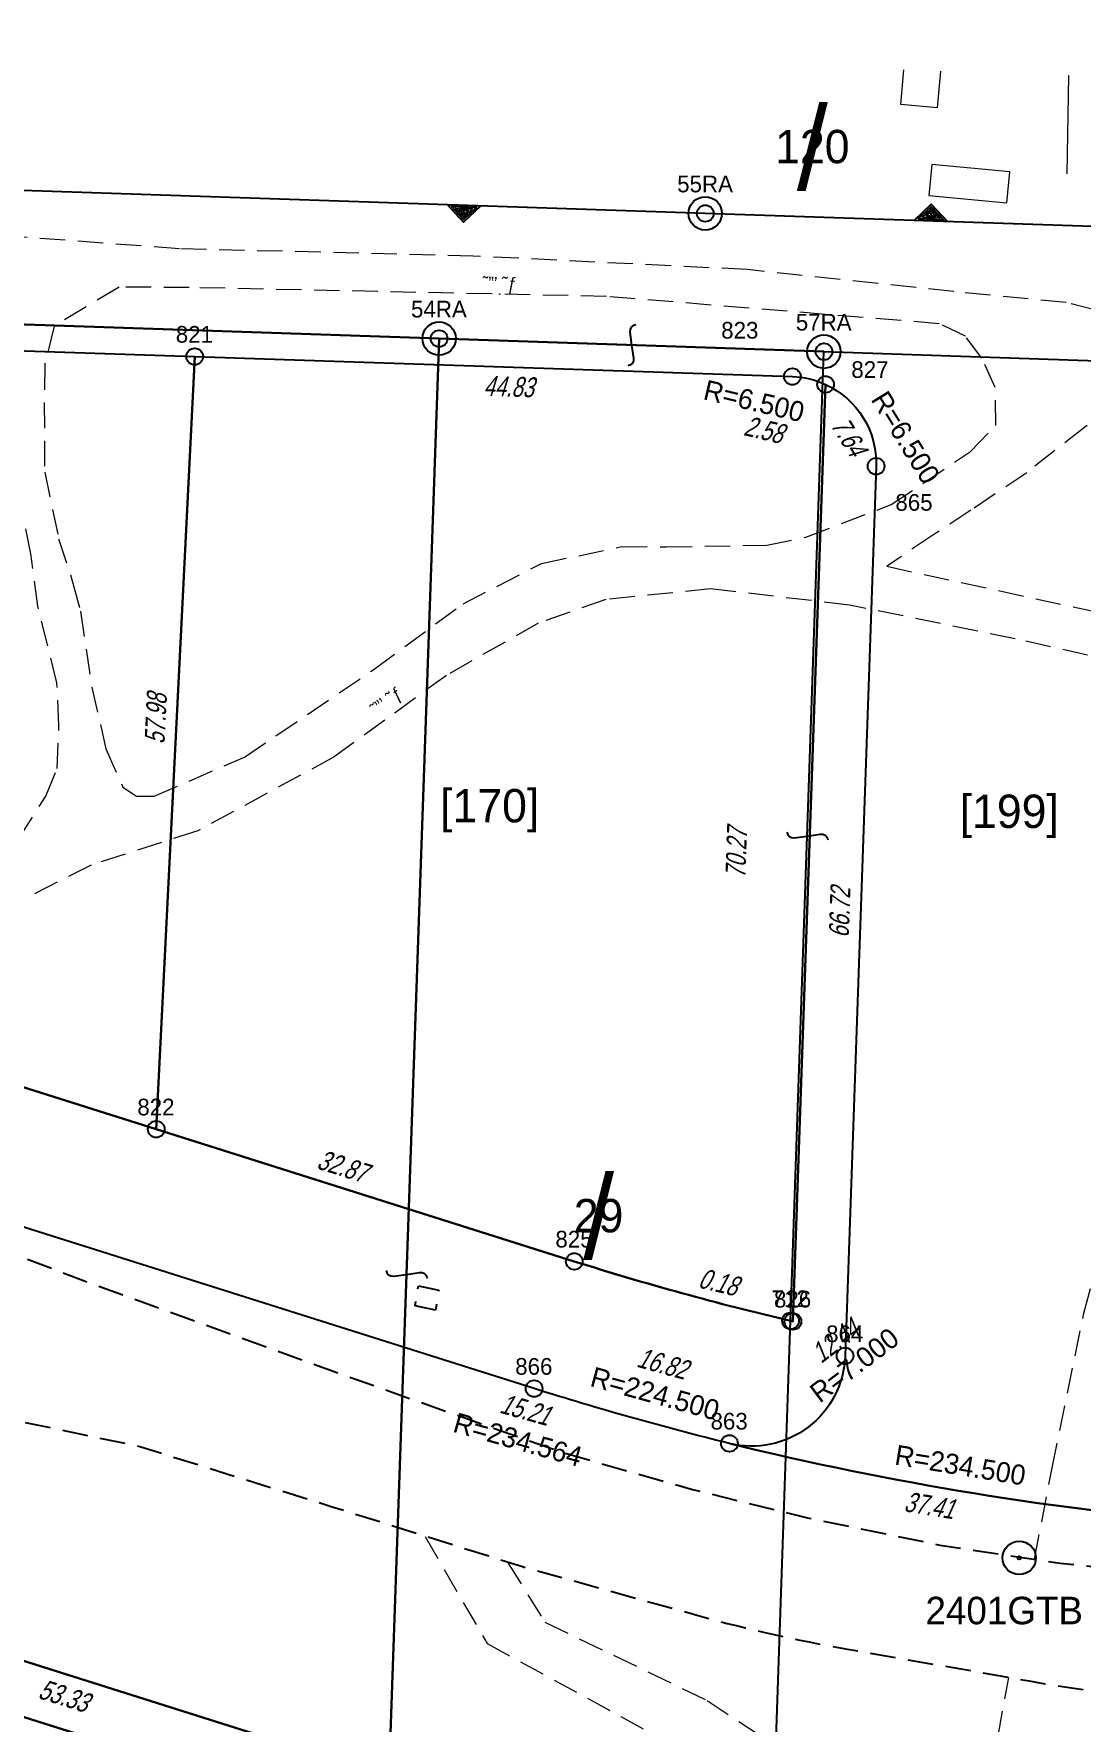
# Model space of a CAD drawing. Extents: x 187751 to 188722, y 663209 to 663959.
# Drawn here: x 188204.6 to 188283.2, y 663704.2 to 663830.7 of the extents above; entities that cross this region are included whole.
import ezdxf
from ezdxf.enums import TextEntityAlignment as Align

# ---------------------------------------------------------------- set-up
doc = ezdxf.new("R2010")
doc.units = 0
doc.header["$LTSCALE"] = 0.3
doc.linetypes.add('DASHED', pattern=[19.049999999999997, 12.7, -6.35])
doc.linetypes.add('HIDDEN', pattern=[9.524999999999999, 6.35, -3.175])
doc.layers.get('0').update_dxf_attribs({"linetype": 'CONTINUOUS'})
for name, color, linetype in [('C1602_0', 7, 'CONTINUOUS'), ('C1602_2', 3, 'CONTINUOUS'), ('C1602_3', 4, 'CONTINUOUS'), ('C1603_0', 7, 'CONTINUOUS'), ('C1603_3', 4, 'CONTINUOUS'), ('C1609_3', 7, 'CONTINUOUS'), ('C1610_0', 7, 'CONTINUOUS'), ('C1611_1', 6, 'CONTINUOUS'), ('C1611_3', 6, 'CONTINUOUS'), ('C1690', 7, 'CONTINUOUS'), ('PCLS001', 3, 'CONTINUOUS'), ('pzika', 240, 'DASHED'), ('RODP020', 25, 'HIDDEN'), ('RODP021', 25, 'HIDDEN'), ('RODP023', 25, 'HIDDEN'), ('SRVS003', 20, 'CONTINUOUS')]:
    doc.layers.add(name, color=color, linetype=linetype)
for name, color, linetype, lineweight in [('M2207', 25, 'CONTINUOUS', 20), ('M2405', 25, 'HIDDEN', 20), ('M2602', 25, 'CONTINUOUS', 20)]:
    doc.layers.add(name, color=color, linetype=linetype, lineweight=lineweight)
doc.styles.add('HEBTXT', font='HEBTXT')
doc.styles.add('MAVAT_HEBTXT', font='HEBTXT')
doc.styles.add('TAZAR_HEBTXT', font='HEBTXT')

# ---------------------------------------------------------------- blocks, each defined once
blk = doc.blocks.new('SU93_41R')
for points in [[(1, 0), (0, -1), (-1, 0)], [(0.7585786437626905, -0.09999999999999998), (7.317459302679231e-17, -0.8585786437626906), (-0.7585786437626905, -0.09999999999999999)], [(0.5171572875253809, -0.2), (1.00281491009582e-16, -0.7171572875253809), (-0.5171572875253808, -0.2)], [(0.2757359312880714, -0.3), (1.006676197321423e-16, -0.5757359312880714), (-0.2757359312880712, -0.3)], [(0.03431457505076198, -0.4), (1.236166001407265e-16, -0.4343145750507619), (-0.03431457505076168, -0.4000000000000001)]]:
    blk.add_lwpolyline(points, close=True)
blk = doc.blocks.new('SU93_41L')
for points in [[(-1, 0), (0, 1), (1, 0)], [(-0.7585786437626905, 0.09999999999999998), (-7.317459302679231e-17, 0.8585786437626906), (0.7585786437626905, 0.09999999999999999)], [(-0.5171572875253809, 0.2), (-1.00281491009582e-16, 0.7171572875253809), (0.5171572875253808, 0.2)], [(-0.2757359312880714, 0.3), (-1.006676197321423e-16, 0.5757359312880714), (0.2757359312880712, 0.3)], [(-0.03431457505076198, 0.4), (-1.236166001407265e-16, 0.4343145750507619), (0.03431457505076168, 0.4000000000000001)]]:
    blk.add_lwpolyline(points, close=True)
blk = doc.blocks.new('M2405')
blk.add_circle((0, 0), 0.025)
at = {"color": 0, "style": 'MAVAT_HEBTXT'}
blk.add_attdef('NAME', text='', height=1.3, dxfattribs=at).set_placement((0, 0.9), align=Align.CENTER)
blk = doc.blocks.new('SRVS003')
for centre, radius in [((0, 0, -0.001), 1), ((0, 0), 0.1)]:
    blk.add_circle(centre, radius)
at = {"style": 'HEBTXT'}
for tag, height, p in [('NAME', 1.649999999999999, (0, 1.400000000000005)), ('HEIGHT', 1.8, (0, -3.199999999999988))]:
    blk.add_attdef(tag, text='', height=height, dxfattribs=at).set_placement(p, align=Align.CENTER)
for tag, flags, p in [('KIND', 1, (0, -5.400000000000005)), ('SOURCE-CODE', 9, (0, -7.599999999999994)), ('MARK-CODE', 9, (0, -9.800000000000011)), ('KIND_2', 9, (0, -11.96614500000001, -0.001)), ('UDKIND', 9, (0, -14.00638940222563))]:
    blk.add_attdef(tag, text='', height=1.8, dxfattribs=dict(at, flags=flags)).set_placement(p, align=Align.CENTER)
blk = doc.blocks.new('C1611')
blk.add_circle((0, 0), 0.5)
at = {"style": 'TAZAR_HEBTXT'}
for tag, p in [('POINT_NAME', (-0.01771081065999169, 1.331088326592862)), ('UID', (-0.003303391269128042, -1.389664375937457))]:
    blk.add_attdef(tag, text='', height=1, dxfattribs=at).set_placement(p, align=Align.MIDDLE)
blk.add_attdef('MARK_DESC', (1.134723596697967, -0.4847151426702396), '', height=1, dxfattribs=at)
at = {"style": 'TAZAR_HEBTXT', "flags": 1}
for tag, p in [('MARK', (0.01494767208600933, -2.645435648563819)), ('TOPO', (-0.02995041281553767, -3.96366806008632)), ('SOURCE', (0.01527090729939573, -5.280300423113943)), ('CLASS', (-0.01973893318154296, -6.692575485011957)), ('HEIGHT', (-0.01591466293666599, -8.040951109082812)), ('LEGAL_X', (-0.00452903393932047, -9.42760758443552)), ('LEGAL_Y', (-0.00452903393932047, -10.83307680625649)), ('LEGAL_Z', (-0.004590214105860468, -12.3041094872608)), ('COMMENT', (-0.02553320478978094, -13.7005996091338))]:
    blk.add_attdef(tag, text='', height=1, dxfattribs=at).set_placement(p, align=Align.MIDDLE)
blk = doc.blocks.new('C1690')
blk.add_lwpolyline([(0.2109170022299525, 1.231399121256101, 0.4142135623730951), (-0.1192575931622262, 0.772068372712515), (0.007046024356451852, 0), (0.1542380995356956, -0.7744655475765754, -0.4142135623730951), (-0.1634102954749075, -1.24254619997228)], format="xyb")
blk = doc.blocks.new('C1609')
at = {"style": 'TAZAR_HEBTXT'}
for tag, p in [('RADIUS', (0.04886226820975992, 3.113262357267935)), ('LEGAL_LENGTH', (-0.004569951967432928, -1.146810597727317)), ('LINE_NAME', (-0.03894312006154621, -3.302555912250149))]:
    blk.add_attdef(tag, text='', height=1.2, dxfattribs=at).set_placement(p, align=Align.MIDDLE)
at = {"style": 'TAZAR_HEBTXT', "oblique": 15, "width": 0.75}
blk.add_attdef('CALC_LENGTH', text='', height=1.2, dxfattribs=at).set_placement((0.002619189821658097, 1.255799186145353), align=Align.MIDDLE)
at = {"style": 'TAZAR_HEBTXT', "flags": 1}
for tag, p in [('TOPO', (-0.07440815878188545, -5.226166667159688)), ('COMMENT', (-0.07440815878188545, -6.84886342897989))]:
    blk.add_attdef(tag, text='', height=1.2, dxfattribs=at).set_placement(p, align=Align.MIDDLE)
blk = doc.blocks.new('C1603')
at = {"color": 1, "style": 'TAZAR_HEBTXT'}
blk.add_attdef('CROSS', text='', height=5, dxfattribs=at).set_placement((-0.02856755215907469, 1.748499153181911), align=Align.MIDDLE)
at = {"style": 'TAZAR_HEBTXT'}
blk.add_attdef('PARCEL_NAME', text='', height=2, dxfattribs=at).set_placement((-0.0285675521590748, 1.748499153181911), align=Align.MIDDLE)
at = {"style": 'TAZAR_HEBTXT', "flags": 1}
for tag, p in [('PARCEL_STATUS', (0, -1.812707122139386)), ('PARCEL_SOURCE', (0, -4.763639163182802)), ('LEGAL_AREA', (0, -7.33912093118181)), ('CALC_AREA', (0, -10.15490221312405)), ('TABA_PLAN', (0, -17.38304612272088)), ('TABA_MIGRASH', (0, -19.89985715072737)), ('TABA_YEUD', (0, -22.63381570157264)), ('PARCEL_PREVIOUS', (0, -26.47934120263574)), ('GUSH_PREVIOUS', (0, -29.25443921935414)), ('COMMENT', (0, -32.98015317831789))]:
    blk.add_attdef(tag, text='', height=2, dxfattribs=at).set_placement(p, align=Align.MIDDLE)
blk.add_attdef('GUSH', (-2.796591069578426, -14.15529731544666), '', height=2, dxfattribs=at)
blk = doc.blocks.new('C1610')
for radius in [1, 0.5]:
    blk.add_circle((0, 0), radius)
at = {"style": 'TAZAR_HEBTXT'}
for tag, p in [('POINT_NAME', (-0.0132551280134976, 1.759224648821657)), ('UID', (-0.02262317851293005, -1.890251395109928))]:
    blk.add_attdef(tag, text='', height=1, dxfattribs=at).set_placement(p, align=Align.MIDDLE)
blk.add_attdef('MARK_DESC', (1.61889941364015, -0.5101001083526029), '', height=1, dxfattribs=at)
at = {"style": 'TAZAR_HEBTXT', "flags": 1}
for tag, p in [('MARK', (0.0578648284520682, -3.342443793330233)), ('TOPO', (0.04366868710394556, -4.790208598524359)), ('SOURCE', (0.07262106215861763, -6.184662148167078)), ('CLASS', (-0.07262089227924662, -7.58605471712859)), ('HEIGHT', (-0.01180113028956953, -9.083363350444756)), ('LEGAL_X', (0.006015310800933094, -10.63321324624997)), ('LEGAL_Y', (-0.008543523051059765, -12.16151090322094)), ('LEGAL_Z', (0.01827652586379713, -13.51130200579422)), ('COMMENT', (1.466100508196178e-05, -14.93678428047964))]:
    blk.add_attdef(tag, text='', height=1, dxfattribs=at).set_placement(p, align=Align.MIDDLE)

msp = doc.modelspace()

# ---------------------------------------------------------------- linework, layer by layer
at = {"layer": 'C1602_0', "flags": 128}
for points in [[(188376.068, 663803.092), (188378.55, 663813.12), (188340.573, 663814.394), (188254.98, 663817.265), (188148.114, 663820.846), (188147.78, 663810.85), (188235.03, 663807.885), (188263.873, 663806.906), (188350.323, 663803.972)], [(188146.067, 663759.548), (188144.983, 663727.089), (188144.035, 663698.695), (188143.1, 663670.71), (188201.317, 663668.622), (188230.127, 663667.588), (188235.03, 663807.885), (188147.78, 663810.85), (188147.713, 663808.853), (188147.129, 663791.362), (188146.413, 663769.928), (188146.205, 663763.699)], [(188263.873, 663806.906), (188235.03, 663807.885), (188230.127, 663667.588), (188258.237, 663666.579), (188259.038, 663666.55), (188261.371, 663734.266)], [(188259.038, 663666.55), (188261.371, 663734.266), (188263.873, 663806.906), (188350.323, 663803.972), (188345.997, 663676.436), (188345.669, 663663.44), (188317.058, 663664.467)]]:
    msp.add_lwpolyline(points, close=True, dxfattribs=at)
at = {"layer": 'C1602_2', "flags": 128}
msp.add_lwpolyline([(188382.421, 663693.084), (188390.635, 663707.801), (188393.79, 663712.59), (188391.591, 663727.095), (188391.17, 663729.872), (188378.55, 663813.12), (188340.573, 663814.394), (188254.98, 663817.265), (188148.114, 663820.846), (188142.74, 663821.026), (188125.495, 663821.602), (188122.529, 663821.701), (188106.815, 663822.226), (188105.51, 663822.27), (188102.54, 663822.37), (188044.44, 663824.319)], dxfattribs=at)
at = {"layer": 'C1602_3', "flags": 128}
for points in [[(188287.285, 663726.295), (188289.566, 663791.608, -0.2087086102617353), (188293.883, 663800.628, -0.1887943429623271), (188302.477, 663803.665), (188340.17, 663802.401), (188340.472, 663811.396), (188340.573, 663814.394), (188254.98, 663817.265), (188148.114, 663820.846), (188147.78, 663810.85), (188147.713, 663808.853), (188216.704, 663806.541), (188261.508, 663805.039, -0.09936593180546067), (188263.998, 663804.452, -0.3028001895896127), (188267.787, 663798.3160000001), (188265.458, 663731.636, -0.4760180006651656), (188256.79, 663725.083, 0.03990224419121383), (188293.673, 663719.077, -0.3990631633992712)], [(188213.822, 663748.629), (188216.704, 663806.541), (188261.508, 663805.039, -0.09936593180546067), (188263.998, 663804.452), (188261.546, 663734.224), (188261.371, 663734.266, -0.0187278006587164), (188245.162, 663738.727)], [(188213.822, 663748.629), (188245.162, 663738.727, 0.0187278006587164), (188261.371, 663734.266), (188261.546, 663734.224), (188263.998, 663804.4520000002, -0.3028001895896127), (188267.787, 663798.316), (188265.458, 663731.636, -0.4760180006651656), (188256.79, 663725.083, -0.01621163617725223), (188242.149, 663729.192), (188146.067, 663759.548), (188146.205, 663763.699), (188146.413, 663769.928)], [(188180.72, 663711.896), (188213.415, 663701.565), (188231.604, 663695.8179999999, 0.03842569574206189), (188271.884, 663686.4199999999, 0.02419036839754674), (188297.805, 663683.7129999999, 0.0008481582636266568), (188298.718, 663683.6639999999, 0.01469605961910984), (188322.789, 663682.5340000001, 0.03036659313072494), (188369.142, 663684.6030000001, 0.006023856297843123), (188378.291, 663685.682), (188380.725, 663690.044, -0.03836500834129233), (188322.856, 663686.534, -0.01472373635816216), (188298.975, 663687.656, -0.06357140547303597), (188232.809, 663699.632), (188181.954, 663715.701, 0.4530207634418391), (188169.036, 663708.008), (188161.171, 663683.115), (188164.9, 663681.641), (188172.934, 663707.068, -0.463859440614775), (188180.7199999999, 663711.8960000001)], [(188164.9, 663681.641), (188157.036, 663665.225), (188145.721, 663629.856, 0.03362191486156148), (188175.882, 663626.8, 0.042282445575455), (188204.107, 663628.756), (188204.107, 663673.027), (188213.415, 663701.565), (188180.72, 663711.896, 0.463859440614775), (188172.934, 663707.068)]]:
    msp.add_lwpolyline(points, format="xyb", close=True, dxfattribs=at)
msp.add_lwpolyline([(188147.129, 663791.362), (188147.713, 663808.853), (188216.704, 663806.541), (188213.822, 663748.629), (188146.413, 663769.928)], close=True, dxfattribs=at)
for points in [[(188382.421, 663693.084), (188390.635, 663707.801), (188393.79, 663712.59), (188391.591, 663727.0949999999, -0.05830219926352809), (188374.213, 663723.296), (188320.819, 663718.565, -0.005285949136391457), (188317.924, 663718.351, -0.02565595232267878), (188293.885, 663719.06), (188293.673, 663719.077, -0.03990224419121383), (188256.79, 663725.083, -0.01621163617725223), (188242.149, 663729.192), (188146.067, 663759.548), (188144.983, 663727.089, -0.3392792644423637), (188149.345, 663715.389), (188144.035, 663698.695)], [(188161.171, 663683.115), (188169.036, 663708.008, -0.4530207634418391), (188181.954, 663715.701), (188232.809, 663699.632, 0.06357140547303597)]]:
    msp.add_lwpolyline(points, format="xyb", dxfattribs=at)
at = {"layer": 'M2207'}
msp.add_lwpolyline([(188272.6060658216, 663827.9242269148), (188272.35344626, 663825.18960766), (188269.6308056, 663825.44112066), (188269.8686294326, 663828.0155754165)], dxfattribs=at)
at = {"layer": 'M2207', "flags": 128}
msp.add_lwpolyline([(188277.79855418, 663820.38148815), (188271.97444454, 663820.94470257), (188271.74876964, 663818.61103474), (188277.57287928, 663818.04782032)], close=True, dxfattribs=at)
at = {"layer": 'M2405'}
for points in [[(188288.7330446119, 663827.386068163), (188288.72935123, 663827.32816009), (188288.7107892, 663819.17492803), (188288.95215473, 663815.29623015), (188288.82855275, 663812.59031625), (188288.32762787, 663810.15946528), (188287.02532242, 663809.29654336), (188282.03908586, 663810.58515031), (188273.61827113, 663811.40345687), (188258.12013062, 663813.05813359), (188237.57694704, 663814.07318451), (188215.55439878, 663814.61881039), (188198.60400111, 663815.88369418), (188189.94730559, 663816.21137261), (188187.65418987, 663817.45626328), (188187.63019463, 663818.91284616), (188187.64609999, 663820.36917547), (188187.88007612, 663823.69952245), (188189.06115259, 663830.60174808), (188189.0620991843, 663830.7305002762)], [(188189.13, 663767.39), (188189.13, 663767.39), (188189.13, 663767.39), (188189.13, 663767.39), (188198.46625203, 663769.0925869), (188203.52229812, 663770.41713057), (188205.54426325, 663773.59645715), (188206.39536123, 663775.66596294), (188206.5289097, 663778.89054227), (188206.37637715, 663782.09698854), (188204.94970031, 663787.82537076), (188204.40941845, 663791.75917119), (188202.95374447, 663799.20353239), (188201.47729002, 663805.47091068), (188190.03883348, 663796.08012984), (188181.82650488, 663787.84596189)], [(188279.6616267698, 663716.3974366105), (188280.97861671, 663723.24596856), (188283.35998935, 663734.84237581), (188286.18053711, 663745.43178668), (188287.50000996, 663754.22848741), (188288.55073188, 663762.5946221999), (188289.69709087, 663771.35917124), (188292.00760959, 663782.27104096), (188278.20789161, 663785.37800494), (188265.78119406, 663787.91761252), (188255.38101662, 663789.12091851), (188247.51527526, 663788.33295911), (188242.45635539, 663786.55620875), (188235.57495829, 663782.64297168), (188227.15665784, 663776.53157978), (188216.93973066, 663770.99024901), (188208.95630392, 663768.4273895001)], [(188233.9747853877, 663718.10782655), (188238.6225366134, 663710.0801171854), (188250.97209464, 663703.35255173)], [(188240.1647430124, 663716.1710726256), (188242.95149056, 663711.68322973), (188255.11104601, 663705.82678667), (188264.39589941, 663699.69599622), (188270.66610286, 663693.24519517), (188274.42359551, 663689.06483685), (188274.42359551, 663689.06483685)], [(188274.42359551, 663689.06483685), (188277.7246008384, 663707.5504729106)]]:
    msp.add_lwpolyline(points, dxfattribs=at)
for points in [[(188216.30073412, 663811.71450738), (188211.03381385, 663811.74132834), (188206.16052014, 663808.82618555), (188205.47060325, 663805.95761141), (188205.41905356, 663803.07833007), (188205.45919846, 663797.88413827), (188206.50481834, 663792.88971804), (188207.58099614, 663789.56434576), (188208.15276567, 663787.44589543), (188208.98771052, 663781.74122477), (188210.05577412, 663777.13903358), (188211.32767855, 663774.26464241), (188212.34091748, 663773.59316656), (188213.67758728, 663773.58467201), (188220.43302791, 663776.51445521), (188230.15787501, 663783.10967115), (188236.81942346, 663788.00855968), (188242.69755823, 663791.02372257), (188248.73087297, 663792.29550312), (188252.08256487, 663792.28085345), (188259.58497477, 663792.40608512), (188262.5148639, 663792.99264905), (188268.92145659, 663795.44582275), (188274.85887779, 663799.41826172), (188276.75336505, 663801.37473089), (188276.71816763, 663804.20801094), (188275.7146911, 663806.41565954), (188274.47495342, 663808.07282912), (188272.51235634, 663809.0030521), (188247.56649668, 663811.04363713), (188216.30073412, 663811.71450738)], [(188292.80726671, 663785.6642966999), (188291.95264018, 663790.36488701), (188291.48373152, 663797.1578916999), (188290.17212275, 663801.10989466), (188287.77755005, 663803.13352304), (188285.84237139, 663803.14582112), (188283.4362069, 663801.25245697), (188279.07845126, 663797.8352604), (188274.89744397, 663795.022124), (188272.04593419, 663793.16484186), (188268.5861381, 663790.81929822), (188283.25646958, 663787.62034672), (188292.80726671, 663785.6642966999)]]:
    msp.add_lwpolyline(points, close=True, dxfattribs=at)
at = {"layer": 'M2405', "elevation": 86.75278938}
msp.add_lwpolyline([(188208.95630392, 663768.4273895001), (188202.9383903, 663765.39316381), (188196.2413176806, 663759.7169452714), (188194.31, 663756.97)], dxfattribs=at)
at = {"layer": 'M2602'}
msp.add_lwpolyline([(188282.2193228514, 663827.6034316517), (188282.09398617, 663820.2419406)], dxfattribs=at)
at = {"layer": 'pzika', "flags": 128}
msp.add_lwpolyline([(188204.1065895236, 663659.1), (188157.430620821, 663666.0498346569), (188164.9001036581, 663681.6412323172), (188172.934009635, 663707.0677111248, -0.463862626839291), (188180.7201042414, 663711.8956356779), (188213.4145202264, 663701.5651879314), (188204.1065895236, 663673.02742525), (188204.1065895236, 663659.1)], format="xyb", dxfattribs=at)
at = {"layer": 'RODP020', "elevation": 87.39, "flags": 128}
msp.add_lwpolyline([(188155.43, 663755.24), (188159.9, 663753.7), (188173.2, 663749.43), (188181.34, 663746.87), (188192.44, 663743.38), (188208.36, 663737.29), (188227.48, 663730.35), (188244.26, 663724.41), (188254.02, 663721.63), (188262.75, 663719.49), (188272.57, 663717.46), (188281.58, 663716.11), (188297.31, 663714.47), (188310.41, 663713.77), (188329.55, 663713.11), (188349.37, 663712.32), (188368.28, 663711.66)], dxfattribs=at)
at = {"layer": 'RODP021', "elevation": 86.69, "flags": 128}
msp.add_lwpolyline([(188181.66, 663726.07, -0.08495641485764047), (188187.79, 663728.01, -0.02974077666067543), (188192.81, 663728.4, -0.07097939915123185), (188199.81, 663727.53), (188212.58, 663724.86), (188227.01, 663720.34), (188241.28, 663715.85), (188254.61, 663712.14, 0.02508384868385391), (188265.5, 663709.69), (188279.27, 663707.28, 0.03186557828305147), (188296.18, 663705.42), (188313.33, 663704.49, 0.001368413592625263), (188331.2, 663703.57), (188350.11, 663702.59), (188369.16, 663701.6)], format="xyb", dxfattribs=at)
at = {"layer": 'RODP023', "elevation": 87.05, "flags": 128}
msp.add_lwpolyline([(188234.75, 663735.07), (188233.22, 663735.39), (188233.47, 663736.89), (188235, 663736.57)], close=True, dxfattribs=at)

# ---------------------------------------------------------------- block references
at = {"layer": 'C1603_0'}
ref = msp.add_blockref('C1603', (188263.0412968, 663811.9691), dxfattribs=dict(at, xscale=1.25, yscale=1.25, zscale=1.25))
ref.add_attrib('PARCEL_NAME', '120', dxfattribs={"layer": '0', "height": 2.5, "style": 'TAZAR_HEBTXT'}).set_placement((188263.0055873598, 663822.2797239415), align=Align.MIDDLE)
ref.add_attrib('CROSS', '/', dxfattribs={"layer": '0', "color": 1, "height": 6.25, "style": 'TAZAR_HEBTXT'}).set_placement((188263.0055873598, 663822.2797239415), align=Align.MIDDLE)
at = {"layer": 'C1603_0', "xscale": 1.25, "yscale": 1.25, "zscale": 1.25}
msp.add_blockref('C1603', (188247.01651778, 663739.9671), dxfattribs=at).add_auto_attribs({'PARCEL_NAME': '29', 'CROSS': '/'})
at = {"layer": 'C1603_3', "xscale": 1.25, "yscale": 1.25, "zscale": 1.25}
for p, values in [((188238.85650479, 663770.3821), {'PARCEL_NAME': '[170]'}), ((188277.80331369, 663769.9611), {'PARCEL_NAME': '[199]'})]:
    msp.add_blockref('C1603', p, dxfattribs=at).add_auto_attribs(values)
at = {"layer": 'C1609_3'}
ref = msp.add_blockref('C1609', (188239.106, 663805.7899999999), dxfattribs=dict(at, xscale=1.25, yscale=1.25, zscale=1.25, rotation=358.07994724))
ref.add_attrib('CALC_LENGTH', '44.83', dxfattribs={"layer": '0', "height": 1.5, "rotation": 358.07994724, "style": 'TAZAR_HEBTXT', "oblique": 15.00000000000003, "width": 0.75}).set_placement((188240.2496211277, 663804.2924329783), align=Align.MIDDLE)
ref = msp.add_blockref('C1609', (188262.782163901, 663804.8692105851), dxfattribs=dict(at, xscale=1.25, yscale=1.25, zscale=1.25, rotation=166.73511418))
ref.add_attrib('RADIUS', 'R=6.500', dxfattribs={"layer": '0', "height": 1.5, "rotation": 346.7351141763461, "style": 'TAZAR_HEBTXT'}).set_placement((188258.6402562638, 663803.2108063544), align=Align.MIDDLE)
ref.add_attrib('CALC_LENGTH', '2.58', dxfattribs={"layer": '0', "height": 1.5, "rotation": 346.7351141763461, "style": 'TAZAR_HEBTXT', "oblique": 15.00000000000001, "width": 0.75}).set_placement((188259.3804027411, 663801.0569285273), align=Align.MIDDLE)
ref = msp.add_blockref('C1609', (188266.8214909817, 663801.9576549593), dxfattribs=dict(at, xscale=1.25, yscale=1.25, zscale=1.25, rotation=121.69546536))
ref.add_attrib('RADIUS', 'R=6.500', dxfattribs={"layer": '0', "height": 1.5, "rotation": 301.6954653611038, "style": 'TAZAR_HEBTXT'}).set_placement((188269.9982008349, 663800.4739745593), align=Align.MIDDLE)
ref.add_attrib('CALC_LENGTH', '7.64', dxfattribs={"layer": '0', "height": 1.5, "rotation": 301.6954653611038, "style": 'TAZAR_HEBTXT', "oblique": 14.99999999999998, "width": 0.7499999999999999}).set_placement((188265.7517811082, 663800.5388551971), align=Align.MIDDLE)
ref = msp.add_blockref('C1609', (188215.263, 663777.585), dxfattribs=dict(at, xscale=1.25, yscale=1.25, zscale=1.25, rotation=267.15101666))
ref.add_attrib('CALC_LENGTH', '57.98', dxfattribs={"layer": '0', "height": 1.5, "rotation": 87.15101665978344, "style": 'TAZAR_HEBTXT', "oblique": 14.99999999999995, "width": 0.7500000000000001}).set_placement((188213.7812952459, 663779.3932293399), align=Align.MIDDLE)
ref = msp.add_blockref('C1609', (188262.772, 663769.338), dxfattribs=dict(at, xscale=1.25, yscale=1.25, zscale=1.25, rotation=268.00033882))
ref.add_attrib('CALC_LENGTH', '70.27', dxfattribs={"layer": '0', "height": 1.5, "rotation": 88.00033882065178, "style": 'TAZAR_HEBTXT', "oblique": 14.99999999999995, "width": 0.7499999999999999}).set_placement((188257.2989203052, 663769.3380633581), align=Align.MIDDLE)
ref = msp.add_blockref('C1609', (188266.6225, 663764.976), dxfattribs=dict(at, xscale=1.25, yscale=1.25, zscale=1.25, rotation=267.9995854000001))
ref.add_attrib('CALC_LENGTH', '66.72', dxfattribs={"layer": '0', "height": 1.5, "rotation": 87.99958540004867, "style": 'TAZAR_HEBTXT', "oblique": 14.99999999999995, "width": 0.7499999999999999}).set_placement((188265.0479801553, 663764.8668144736), align=Align.MIDDLE)
ref = msp.add_blockref('C1609', (188229.492, 663743.678), dxfattribs=dict(at, xscale=1.25, yscale=1.25, zscale=1.25, rotation=162.46585745))
ref.add_attrib('CALC_LENGTH', '32.87', dxfattribs={"layer": '0', "height": 1.5, "rotation": 342.4658574536097, "style": 'TAZAR_HEBTXT', "oblique": 15.00000000000001, "width": 0.7499999999999999}).set_placement((188227.792154939, 663745.8613100612), align=Align.MIDDLE)
ref = msp.add_blockref('C1609', (188261.4585, 663734.245), dxfattribs=dict(at, xscale=1.25, yscale=1.25, zscale=1.25, rotation=166.50426675))
ref.add_attrib('CALC_LENGTH', '0.18', dxfattribs={"layer": '0', "height": 1.5, "rotation": 346.5042667550065, "style": 'TAZAR_HEBTXT', "oblique": 15.00000000000001, "width": 0.7499999999999999}).set_placement((188255.9768216144, 663737.1749276567), align=Align.MIDDLE)
ref = msp.add_blockref('C1609', (188262.6836729792, 663726.2964379851), dxfattribs=dict(at, xscale=1.25, yscale=1.25, zscale=1.25, rotation=37.08924689))
ref.add_attrib('RADIUS', 'R=7.000', dxfattribs={"layer": '0', "height": 1.5, "rotation": 37.08924689000001, "style": 'TAZAR_HEBTXT'}).set_placement((188266.152760359, 663730.9547434219), align=Align.MIDDLE)
ref.add_attrib('CALC_LENGTH', '12.44', dxfattribs={"layer": '0', "height": 1.5, "rotation": 37.08924689, "style": 'TAZAR_HEBTXT', "oblique": 14.99999999999999, "width": 0.7500000000000002}).set_placement((188264.706452194, 663732.7720006173), align=Align.MIDDLE)
ref = msp.add_blockref('C1609', (188253.2247276406, 663736.3447205395), dxfattribs=dict(at, xscale=1.25, yscale=1.25, zscale=1.25, rotation=344.61216523))
ref.add_attrib('RADIUS', 'R=224.500', dxfattribs={"layer": '0', "height": 1.5, "rotation": 344.61216523, "style": 'TAZAR_HEBTXT'}).set_placement((188251.216109737, 663728.8162498109), align=Align.MIDDLE)
ref.add_attrib('CALC_LENGTH', '16.82', dxfattribs={"layer": '0', "height": 1.5, "rotation": 344.61216523, "style": 'TAZAR_HEBTXT', "oblique": 15.00000000000003, "width": 0.75}).set_placement((188251.7764786478, 663731.07018364), align=Align.MIDDLE)
ref = msp.add_blockref('C1609', (188249.4361931935, 663727.0188227174), dxfattribs=dict(at, xscale=1.25, yscale=1.25, zscale=1.25, rotation=344.32321249))
ref.add_attrib('RADIUS', 'R=234.564', dxfattribs={"layer": '0', "height": 1.5, "rotation": 344.32321249, "style": 'TAZAR_HEBTXT'}).set_placement((188240.9336040461, 663725.3631437101), align=Align.MIDDLE)
ref.add_attrib('CALC_LENGTH', '15.21', dxfattribs={"layer": '0', "height": 1.5, "rotation": 344.32321249, "style": 'TAZAR_HEBTXT', "oblique": 15.00000000000003, "width": 0.7500000000000001}).set_placement((188241.5053327693, 663727.6142228494), align=Align.MIDDLE)
ref = msp.add_blockref('C1609', (188275.1116735607, 663721.3441427638), dxfattribs=dict(at, xscale=1.25, yscale=1.25, zscale=1.25, rotation=350.75117734))
ref.add_attrib('RADIUS', 'R=234.500', dxfattribs={"layer": '0', "height": 1.5, "rotation": 350.75117734, "style": 'TAZAR_HEBTXT'}).set_placement((188274.1008802049, 663723.4553867406), align=Align.MIDDLE)
ref.add_attrib('CALC_LENGTH', '37.41', dxfattribs={"layer": '0', "height": 1.5, "rotation": 350.75117734, "style": 'TAZAR_HEBTXT', "oblique": 15.00000000000003, "width": 0.7499999999999999}).set_placement((188271.7917438473, 663720.4431659735), align=Align.MIDDLE)
ref = msp.add_blockref('C1609', (188207.3815, 663707.6664999999), dxfattribs=dict(at, xscale=1.25, yscale=1.25, zscale=1.25, rotation=342.4646725800001))
ref.add_attrib('CALC_LENGTH', '53.33', dxfattribs={"layer": '0', "height": 1.5, "rotation": 342.4646725800001, "style": 'TAZAR_HEBTXT', "oblique": 15.00000000000003, "width": 0.7499999999999999}).set_placement((188206.9116662373, 663706.168708685), align=Align.MIDDLE)
at = {"layer": 'C1610_0', "xscale": 1.25, "yscale": 1.25, "zscale": 1.25}
for p, values in [((188254.98, 663817.265), {'POINT_NAME': '55RA'}), ((188235.03, 663807.885), {'POINT_NAME': '54RA'}), ((188263.873, 663806.906), {'POINT_NAME': '57RA'})]:
    msp.add_blockref('C1610', p, dxfattribs=at).add_auto_attribs(values)
at = {"layer": 'C1611_1', "xscale": 1.25, "yscale": 1.25, "zscale": 1.25}
msp.add_blockref('C1611', (188261.371, 663734.266), dxfattribs=at).add_auto_attribs({'POINT_NAME': '712'})
at = {"layer": 'C1611_3', "xscale": 1.25, "yscale": 1.25, "zscale": 1.25}
for p, values in [((188216.704, 663806.541), {'POINT_NAME': '821'}), ((188213.822, 663748.629), {'POINT_NAME': '822'}), ((188245.162, 663738.727), {'POINT_NAME': '825'}), ((188261.546, 663734.224), {'POINT_NAME': '826'}), ((188265.458, 663731.636), {'POINT_NAME': '864'}), ((188242.149, 663729.192), {'POINT_NAME': '866'}), ((188256.79, 663725.083), {'POINT_NAME': '863'})]:
    msp.add_blockref('C1611', p, dxfattribs=at).add_auto_attribs(values)
at = {"layer": 'C1611_3'}
ref = msp.add_blockref('C1611', (188261.508, 663805.039), dxfattribs=dict(at, xscale=1.25, yscale=1.25, zscale=1.25))
ref.add_attrib('POINT_NAME', '823', dxfattribs={"layer": '0', "height": 1.25, "style": 'TAZAR_HEBTXT'}).set_placement((188257.5672055016, 663808.5095874802), align=Align.MIDDLE)
ref = msp.add_blockref('C1611', (188263.998, 663804.452), dxfattribs=dict(at, xscale=1.25, yscale=1.25, zscale=1.25))
ref.add_attrib('POINT_NAME', '827', dxfattribs={"layer": '0', "height": 1.25, "style": 'TAZAR_HEBTXT'}).set_placement((188267.3222799998, 663805.5644198749), align=Align.MIDDLE)
ref = msp.add_blockref('C1611', (188267.787, 663798.316), dxfattribs=dict(at, xscale=1.25, yscale=1.25, zscale=1.25))
ref.add_attrib('POINT_NAME', '865', dxfattribs={"layer": '0', "height": 1.25, "style": 'TAZAR_HEBTXT'}).set_placement((188270.6263744187, 663795.6090992335), align=Align.MIDDLE)
at = {"layer": 'C1690', "xscale": 1.25, "yscale": 1.25, "zscale": 1.25}
for p, rotation in [((188249.4515, 663807.3955), 358.05599134), ((188262.622, 663770.5859999999), 88.02729364), ((188232.5785, 663737.7365), 87.99848232)]:
    msp.add_blockref('C1690', p, dxfattribs=dict(at, rotation=rotation))
at = {"layer": 'M2405'}
ref = msp.add_blockref('M2405', (188239.5722609995, 663811.2151696449, 88.53505175999999), dxfattribs=dict(at, xscale=0.625, yscale=0.625, zscale=0.625, rotation=358.7707916434746))
ref.add_attrib('NAME', '˜”’ ˜ƒ', dxfattribs={"layer": '0', "color": 0, "height": 0.9375, "rotation": 358.7707916501503, "style": 'MAVAT_HEBTXT', "flags": 8}).set_placement((188239.5677992451, 663811.568370851, 88.53505175999999), align=Align.CENTER)
ref = msp.add_blockref('M2405', (188231.7262523283, 663779.8489456672, 86.75278937999997), dxfattribs=dict(at, xscale=0.625, yscale=0.625, zscale=0.625, rotation=35.97833826173007))
ref.add_attrib('NAME', '˜”’ ˜ƒ', dxfattribs={"layer": '0', "color": 0, "height": 0.9375, "rotation": 35.97833826889113, "style": 'MAVAT_HEBTXT', "flags": 8}).set_placement((188231.3590777369, 663780.3547201421, 86.75278937999997), align=Align.CENTER)
at = {"layer": 'PCLS001', "xscale": 1.25, "yscale": 1.25, "zscale": 1.25}
for name, p, rotation in [('SU93_41R', (188236.9001512253, 663817.8708566909), 358.0808167217414), ('SU93_41L', (188271.8804982883, 663816.6981167503), 358.0787934281017)]:
    msp.add_blockref(name, p, dxfattribs=dict(at, rotation=rotation))
at = {"layer": 'SRVS003'}
ref = msp.add_blockref('SRVS003', (188278.52, 663716.5, 86.6), dxfattribs=dict(at, xscale=1.25, yscale=1.25, zscale=1.25))
ref.add_attrib('NAME', '2401GTB', dxfattribs={"layer": '0', "height": 2.062499999999999, "style": 'HEBTXT'}).set_placement((188277.3877877781, 663711.526398354, 86.6), align=Align.CENTER)

doc.saveas('drawing.dxf')
